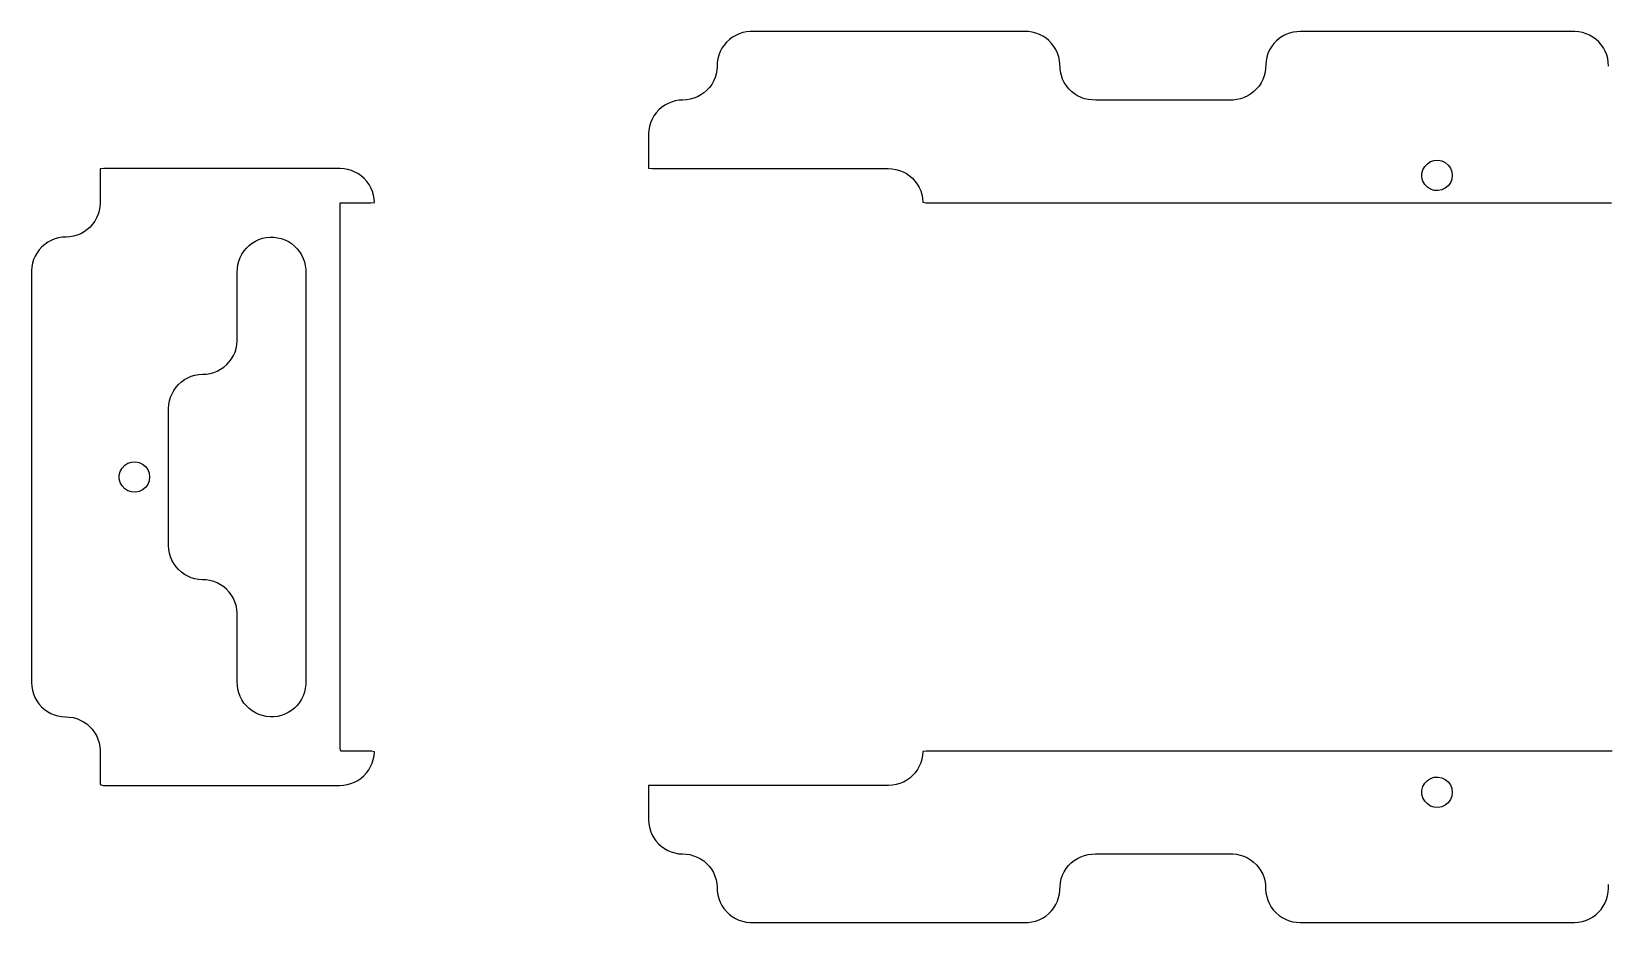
# Model space of a CAD drawing. Header units: millimetres. Extents: x -310.5 to -216.9, y -180.9 to -103.5.
# Drawn here: x -305.1 to -263.7, y -126.9 to -103.5 of the extents above; entities that cross this region are included whole.
import ezdxf

# ---------------------------------------------------------------- set-up
doc = ezdxf.new("R2010")
doc.units = ezdxf.units.MM

msp = doc.modelspace()

# ---------------------------------------------------------------- linework, layer by layer
for points in [[(-263.7, -104.408), (-263.705, -104.308), (-263.72, -104.209), (-263.747, -104.113), (-263.784, -104.02), (-263.831, -103.932), (-263.888, -103.849), (-263.953, -103.774), (-264.027, -103.706), (-264.107, -103.647), (-264.194, -103.597), (-264.286, -103.557), (-264.381, -103.527), (-264.479, -103.508), (-264.579, -103.5), (-264.679, -103.5), (-264.779, -103.5), (-264.879, -103.5), (-264.979, -103.5), (-265.079, -103.5), (-265.179, -103.5), (-265.279, -103.5), (-265.379, -103.5), (-265.479, -103.5), (-265.579, -103.5), (-265.679, -103.5), (-265.779, -103.5), (-265.879, -103.5), (-265.979, -103.5), (-266.079, -103.5), (-266.179, -103.5), (-266.279, -103.5), (-266.379, -103.5), (-266.479, -103.5), (-266.579, -103.5), (-266.679, -103.5), (-266.779, -103.5), (-266.88, -103.5), (-266.98, -103.5), (-267.08, -103.5), (-267.18, -103.5), (-267.28, -103.5), (-267.38, -103.5), (-267.48, -103.5), (-267.58, -103.5), (-267.68, -103.5), (-267.78, -103.5), (-267.88, -103.5), (-267.98, -103.5), (-268.08, -103.5), (-268.18, -103.5), (-268.28, -103.5), (-268.38, -103.5), (-268.48, -103.5), (-268.58, -103.5), (-268.68, -103.5), (-268.78, -103.5), (-268.88, -103.5), (-268.98, -103.5), (-269.08, -103.5), (-269.18, -103.5), (-269.28, -103.5), (-269.38, -103.5), (-269.48, -103.5), (-269.58, -103.5), (-269.68, -103.5), (-269.78, -103.5), (-269.88, -103.5), (-269.98, -103.5), (-270.08, -103.5), (-270.18, -103.5), (-270.28, -103.5), (-270.38, -103.5), (-270.48, -103.5), (-270.58, -103.5), (-270.681, -103.5), (-270.781, -103.5), (-270.881, -103.5), (-270.981, -103.5), (-271.081, -103.5), (-271.181, -103.5), (-271.281, -103.5), (-271.381, -103.5), (-271.481, -103.5), (-271.581, -103.5), (-271.681, -103.5), (-271.781, -103.5), (-271.881, -103.504), (-271.98, -103.518), (-272.076, -103.543), (-272.17, -103.579), (-272.258, -103.625), (-272.341, -103.681), (-272.418, -103.746), (-272.487, -103.818), (-272.547, -103.898), (-272.598, -103.984), (-272.639, -104.075), (-272.67, -104.17), (-272.69, -104.268), (-272.699, -104.367), (-272.703, -104.467), (-272.716, -104.567), (-272.739, -104.664), (-272.774, -104.757), (-272.819, -104.847), (-272.873, -104.931), (-272.936, -105.008), (-273.008, -105.078), (-273.087, -105.139), (-273.172, -105.192), (-273.262, -105.234), (-273.357, -105.267), (-273.455, -105.288), (-273.554, -105.299), (-273.654, -105.3), (-273.754, -105.3), (-273.854, -105.3), (-273.954, -105.3), (-274.054, -105.3), (-274.154, -105.3), (-274.254, -105.3), (-274.354, -105.3), (-274.454, -105.3), (-274.554, -105.3), (-274.654, -105.3), (-274.754, -105.3), (-274.854, -105.3), (-274.954, -105.3), (-275.054, -105.3), (-275.155, -105.3), (-275.255, -105.3), (-275.355, -105.3), (-275.455, -105.3), (-275.555, -105.3), (-275.655, -105.3), (-275.755, -105.3), (-275.855, -105.3), (-275.955, -105.3), (-276.055, -105.3), (-276.155, -105.3), (-276.255, -105.3), (-276.355, -105.3), (-276.455, -105.3), (-276.555, -105.3), (-276.655, -105.3), (-276.755, -105.3), (-276.855, -105.3), (-276.955, -105.3), (-277.055, -105.3), (-277.155, -105.3), (-277.255, -105.298), (-277.354, -105.287), (-277.452, -105.264), (-277.546, -105.231), (-277.636, -105.187), (-277.721, -105.134), (-277.799, -105.072), (-277.87, -105.001), (-277.932, -104.923), (-277.986, -104.839), (-278.03, -104.749), (-278.063, -104.655), (-278.086, -104.558), (-278.098, -104.458), (-278.101, -104.358), (-278.111, -104.259), (-278.132, -104.161), (-278.164, -104.066), (-278.206, -103.976), (-278.258, -103.89), (-278.319, -103.811), (-278.389, -103.739), (-278.466, -103.676), (-278.55, -103.621), (-278.639, -103.576), (-278.732, -103.541), (-278.829, -103.516), (-278.928, -103.503), (-279.028, -103.5), (-279.128, -103.5), (-279.228, -103.5), (-279.328, -103.5), (-279.428, -103.5), (-279.528, -103.5), (-279.629, -103.5), (-279.729, -103.5), (-279.829, -103.5), (-279.929, -103.5), (-280.029, -103.5), (-280.129, -103.5), (-280.229, -103.5), (-280.329, -103.5), (-280.429, -103.5), (-280.529, -103.5), (-280.629, -103.5), (-280.729, -103.5), (-280.829, -103.5), (-280.929, -103.5), (-281.029, -103.5), (-281.129, -103.5), (-281.229, -103.5), (-281.329, -103.5), (-281.429, -103.5), (-281.529, -103.5), (-281.629, -103.5), (-281.729, -103.5), (-281.829, -103.5), (-281.929, -103.5), (-282.029, -103.5), (-282.129, -103.5), (-282.229, -103.5), (-282.329, -103.5), (-282.429, -103.5), (-282.529, -103.5), (-282.629, -103.5), (-282.729, -103.5), (-282.829, -103.5), (-282.929, -103.5), (-283.029, -103.5), (-283.129, -103.5), (-283.229, -103.5), (-283.329, -103.5), (-283.43, -103.5), (-283.53, -103.5), (-283.63, -103.5), (-283.73, -103.5), (-283.83, -103.5), (-283.93, -103.5), (-284.03, -103.5), (-284.13, -103.5), (-284.23, -103.5), (-284.33, -103.5), (-284.43, -103.5), (-284.53, -103.5), (-284.63, -103.5), (-284.73, -103.5), (-284.83, -103.5), (-284.93, -103.5), (-285.03, -103.5), (-285.13, -103.5), (-285.23, -103.5), (-285.33, -103.5), (-285.43, -103.5), (-285.53, -103.5), (-285.63, -103.5), (-285.73, -103.5), (-285.83, -103.5), (-285.93, -103.5), (-286.03, -103.5), (-286.13, -103.5), (-286.23, -103.501), (-286.33, -103.509), (-286.428, -103.529), (-286.523, -103.56), (-286.614, -103.601), (-286.7, -103.652), (-286.78, -103.712), (-286.853, -103.78), (-286.918, -103.857), (-286.973, -103.94), (-287.02, -104.028), (-287.056, -104.121), (-287.081, -104.218), (-287.096, -104.317), (-287.1, -104.417), (-287.108, -104.517), (-287.126, -104.615), (-287.155, -104.71), (-287.195, -104.802), (-287.244, -104.889), (-287.303, -104.97), (-287.371, -105.044), (-287.446, -105.109), (-287.528, -105.166), (-287.616, -105.214), (-287.709, -105.252), (-287.805, -105.279), (-287.904, -105.295), (-288.004, -105.3), (-288.103, -105.306), (-288.202, -105.323), (-288.298, -105.351), (-288.39, -105.389), (-288.478, -105.437), (-288.559, -105.495), (-288.634, -105.561), (-288.701, -105.636), (-288.759, -105.717), (-288.808, -105.804), (-288.847, -105.896), (-288.876, -105.992), (-288.893, -106.09), (-288.9, -106.19), (-288.9, -106.29), (-288.9, -106.39), (-288.9, -106.49), (-288.9, -106.59), (-288.9, -106.69), (-288.9, -106.79), (-288.9, -106.89), (-288.9, -106.99), (-288.9, -107.09), (-288.81, -107.1), (-288.71, -107.1), (-288.609, -107.1), (-288.509, -107.1), (-288.409, -107.1), (-288.309, -107.1), (-288.209, -107.1), (-288.109, -107.1), (-288.009, -107.1), (-287.909, -107.1), (-287.809, -107.1), (-287.709, -107.1), (-287.609, -107.1), (-287.509, -107.1), (-287.409, -107.1), (-287.309, -107.1), (-287.209, -107.1), (-287.109, -107.1), (-287.009, -107.1), (-286.909, -107.1), (-286.809, -107.1), (-286.709, -107.1), (-286.609, -107.1), (-286.509, -107.1), (-286.409, -107.1), (-286.309, -107.1), (-286.209, -107.1), (-286.109, -107.1), (-286.009, -107.1), (-285.909, -107.1), (-285.809, -107.1), (-285.709, -107.1), (-285.609, -107.1), (-285.509, -107.1), (-285.409, -107.1), (-285.309, -107.1), (-285.209, -107.1), (-285.109, -107.1), (-285.009, -107.1), (-284.909, -107.1), (-284.808, -107.1), (-284.708, -107.1), (-284.608, -107.1), (-284.508, -107.1), (-284.408, -107.1), (-284.308, -107.1), (-284.208, -107.1), (-284.108, -107.1), (-284.008, -107.1), (-283.908, -107.1), (-283.808, -107.1), (-283.708, -107.1), (-283.608, -107.1), (-283.508, -107.1), (-283.408, -107.1), (-283.308, -107.1), (-283.208, -107.1), (-283.108, -107.1), (-283.008, -107.1), (-282.908, -107.1), (-282.808, -107.1), (-282.708, -107.1), (-282.608, -107.1), (-282.508, -107.105), (-282.409, -107.12), (-282.313, -107.147), (-282.22, -107.184), (-282.132, -107.231), (-282.05, -107.288), (-281.974, -107.353), (-281.906, -107.427), (-281.847, -107.507), (-281.797, -107.594), (-281.757, -107.685), (-281.727, -107.781), (-281.708, -107.879), (-281.7, -107.979), (-281.621, -108), (-281.521, -108), (-281.421, -108), (-281.321, -108), (-281.221, -108), (-281.121, -108), (-281.021, -108), (-280.921, -108), (-280.821, -108), (-280.721, -108), (-280.621, -108), (-280.521, -108), (-280.421, -108), (-280.321, -108), (-280.221, -108), (-280.121, -108), (-280.021, -108), (-279.921, -108), (-279.821, -108), (-279.721, -108), (-279.621, -108), (-279.521, -108), (-279.421, -108), (-279.321, -108), (-279.221, -108), (-279.121, -108), (-279.021, -108), (-278.921, -108), (-278.821, -108), (-278.72, -108), (-278.62, -108), (-278.52, -108), (-278.42, -108), (-278.32, -108), (-278.22, -108), (-278.12, -108), (-278.02, -108), (-277.92, -108), (-277.82, -108), (-277.72, -108), (-277.62, -108), (-277.52, -108), (-277.42, -108), (-277.32, -108), (-277.22, -108), (-277.12, -108), (-277.02, -108), (-276.92, -108), (-276.82, -108), (-276.72, -108), (-276.62, -108), (-276.52, -108), (-276.42, -108), (-276.32, -108), (-276.22, -108), (-276.12, -108), (-276.02, -108), (-275.92, -108), (-275.82, -108), (-275.72, -108), (-275.62, -108), (-275.52, -108), (-275.42, -108), (-275.32, -108), (-275.22, -108), (-275.12, -108), (-275.02, -108), (-274.919, -108), (-274.819, -108), (-274.719, -108), (-274.619, -108), (-274.519, -108), (-274.419, -108), (-274.319, -108), (-274.219, -108), (-274.119, -108), (-274.019, -108), (-273.919, -108), (-273.819, -108), (-273.719, -108), (-273.619, -108), (-273.519, -108), (-273.419, -108), (-273.319, -108), (-273.219, -108), (-273.119, -108), (-273.019, -108), (-272.919, -108), (-272.819, -108), (-272.719, -108), (-272.619, -108), (-272.519, -108), (-272.419, -108), (-272.319, -108), (-272.219, -108), (-272.119, -108), (-272.019, -108), (-271.919, -108), (-271.819, -108), (-271.719, -108), (-271.619, -108), (-271.519, -108), (-271.419, -108), (-271.319, -108), (-271.219, -108), (-271.118, -108), (-271.018, -108), (-270.918, -108), (-270.818, -108), (-270.718, -108), (-270.618, -108), (-270.518, -108), (-270.418, -108), (-270.318, -108), (-270.218, -108), (-270.118, -108), (-270.018, -108), (-269.918, -108), (-269.818, -108), (-269.718, -108), (-269.618, -108), (-269.518, -108), (-269.418, -108), (-269.318, -108), (-269.218, -108), (-269.118, -108), (-269.018, -108), (-268.918, -108), (-268.818, -108), (-268.718, -108), (-268.618, -108), (-268.518, -108), (-268.418, -108), (-268.318, -108), (-268.218, -108), (-268.118, -108), (-268.018, -108), (-267.918, -108), (-267.818, -108), (-267.718, -108), (-267.618, -108), (-267.518, -108), (-267.418, -108), (-267.318, -108), (-267.217, -108), (-267.117, -108), (-267.017, -108), (-266.917, -108), (-266.817, -108), (-266.717, -108), (-266.617, -108), (-266.517, -108), (-266.417, -108), (-266.317, -108), (-266.217, -108), (-266.117, -108), (-266.017, -108), (-265.917, -108), (-265.817, -108), (-265.717, -108), (-265.617, -108), (-265.517, -108), (-265.417, -108), (-265.317, -108), (-265.217, -108), (-265.117, -108), (-265.017, -108), (-264.917, -108), (-264.817, -108), (-264.717, -108), (-264.617, -108), (-264.517, -108), (-264.417, -108), (-264.317, -108), (-264.217, -108), (-264.117, -108), (-264.017, -108), (-263.917, -108), (-263.817, -108), (-263.717, -108), (-263.617, -108)], [(-305.1, -119.7), (-305.1, -119.8), (-305.1, -119.9), (-305.1, -120), (-305.1, -120.101), (-305.1, -120.201), (-305.1, -120.301), (-305.1, -120.401), (-305.1, -120.501), (-305.1, -120.601), (-305.094, -120.701), (-305.077, -120.8), (-305.05, -120.896), (-305.012, -120.989), (-304.963, -121.077), (-304.906, -121.158), (-304.839, -121.233), (-304.765, -121.301), (-304.684, -121.359), (-304.596, -121.408), (-304.504, -121.447), (-304.408, -121.476), (-304.31, -121.493), (-304.21, -121.5), (-304.11, -121.505), (-304.011, -121.52), (-303.914, -121.547), (-303.821, -121.583), (-303.733, -121.631), (-303.651, -121.687), (-303.575, -121.753), (-303.507, -121.826), (-303.447, -121.907), (-303.397, -121.993), (-303.357, -122.085), (-303.327, -122.181), (-303.308, -122.279), (-303.3, -122.379), (-303.3, -122.479), (-303.3, -122.579), (-303.3, -122.679), (-303.3, -122.779), (-303.3, -122.88), (-303.3, -122.98), (-303.3, -123.08), (-303.3, -123.18), (-303.3, -123.28), (-303.22, -123.3), (-303.12, -123.3), (-303.019, -123.3), (-302.919, -123.3), (-302.819, -123.3), (-302.719, -123.3), (-302.619, -123.3), (-302.519, -123.3), (-302.418, -123.3), (-302.318, -123.3), (-302.218, -123.3), (-302.118, -123.3), (-302.018, -123.3), (-301.918, -123.3), (-301.817, -123.3), (-301.717, -123.3), (-301.617, -123.3), (-301.517, -123.3), (-301.417, -123.3), (-301.317, -123.3), (-301.216, -123.3), (-301.116, -123.3), (-301.016, -123.3), (-300.916, -123.3), (-300.816, -123.3), (-300.716, -123.3), (-300.615, -123.3), (-300.515, -123.3), (-300.415, -123.3), (-300.315, -123.3), (-300.215, -123.3), (-300.115, -123.3), (-300.014, -123.3), (-299.914, -123.3), (-299.814, -123.3), (-299.714, -123.3), (-299.614, -123.3), (-299.514, -123.3), (-299.413, -123.3), (-299.313, -123.3), (-299.213, -123.3), (-299.113, -123.3), (-299.013, -123.3), (-298.913, -123.3), (-298.812, -123.3), (-298.712, -123.3), (-298.612, -123.3), (-298.512, -123.3), (-298.412, -123.3), (-298.312, -123.3), (-298.211, -123.3), (-298.111, -123.3), (-298.011, -123.3), (-297.911, -123.3), (-297.811, -123.3), (-297.711, -123.3), (-297.61, -123.3), (-297.51, -123.3), (-297.41, -123.3), (-297.31, -123.3), (-297.21, -123.3), (-297.11, -123.3), (-297.009, -123.3), (-296.909, -123.295), (-296.811, -123.28), (-296.714, -123.253), (-296.621, -123.216), (-296.533, -123.169), (-296.45, -123.112), (-296.374, -123.047), (-296.306, -122.974), (-296.247, -122.893), (-296.197, -122.806), (-296.157, -122.715), (-296.127, -122.619), (-296.108, -122.521), (-296.1, -122.421), (-296.179, -122.4), (-296.28, -122.4), (-296.38, -122.4), (-296.48, -122.4), (-296.58, -122.4), (-296.68, -122.4), (-296.78, -122.4), (-296.88, -122.4), (-296.981, -122.4), (-297, -122.319), (-297, -122.219), (-297, -122.119), (-297, -122.019), (-297, -121.919), (-297, -121.818), (-297, -121.718), (-297, -121.618), (-297, -121.518), (-297, -121.418), (-297, -121.318), (-297, -121.217), (-297, -121.117), (-297, -121.017), (-297, -120.917), (-297, -120.817), (-297, -120.717), (-297, -120.616), (-297, -120.516), (-297, -120.416), (-297, -120.316), (-297, -120.216), (-297, -120.116), (-297, -120.015), (-297, -119.915), (-297, -119.815), (-297, -119.715), (-297, -119.615), (-297, -119.515), (-297, -119.414), (-297, -119.314), (-297, -119.214), (-297, -119.114), (-297, -119.014), (-297, -118.914), (-297, -118.813), (-297, -118.713), (-297, -118.613), (-297, -118.513), (-297, -118.413), (-297, -118.313), (-297, -118.212), (-297, -118.112), (-297, -118.012), (-297, -117.912), (-297, -117.812), (-297, -117.712), (-297, -117.611), (-297, -117.511), (-297, -117.411), (-297, -117.311), (-297, -117.211), (-297, -117.111), (-297, -117.01), (-297, -116.91), (-297, -116.81), (-297, -116.71), (-297, -116.61), (-297, -116.51), (-297, -116.409), (-297, -116.309), (-297, -116.209), (-297, -116.109), (-297, -116.009), (-297, -115.909), (-297, -115.808), (-297, -115.708), (-297, -115.608), (-297, -115.508), (-297, -115.408), (-297, -115.308), (-297, -115.207), (-297, -115.107), (-297, -115.007), (-297, -114.907), (-297, -114.807), (-297, -114.707), (-297, -114.606), (-297, -114.506), (-297, -114.406), (-297, -114.306), (-297, -114.206), (-297, -114.106), (-297, -114.005), (-297, -113.905), (-297, -113.805), (-297, -113.705), (-297, -113.605), (-297, -113.505), (-297, -113.404), (-297, -113.304), (-297, -113.204), (-297, -113.104), (-297, -113.004), (-297, -112.904), (-297, -112.803), (-297, -112.703), (-297, -112.603), (-297, -112.503), (-297, -112.403), (-297, -112.303), (-297, -112.202), (-297, -112.102), (-297, -112.002), (-297, -111.902), (-297, -111.802), (-297, -111.702), (-297, -111.601), (-297, -111.501), (-297, -111.401), (-297, -111.301), (-297, -111.201), (-297, -111.101), (-297, -111), (-297, -110.9), (-297, -110.8), (-297, -110.7), (-297, -110.6), (-297, -110.5), (-297, -110.4), (-297, -110.299), (-297, -110.199), (-297, -110.099), (-297, -109.999), (-297, -109.899), (-297, -109.799), (-297, -109.698), (-297, -109.598), (-297, -109.498), (-297, -109.398), (-297, -109.298), (-297, -109.198), (-297, -109.097), (-297, -108.997), (-297, -108.897), (-297, -108.797), (-297, -108.697), (-297, -108.597), (-297, -108.496), (-297, -108.396), (-297, -108.296), (-297, -108.196), (-297, -108.096), (-296.996, -108), (-296.895, -108), (-296.795, -108), (-296.695, -108), (-296.595, -108), (-296.495, -108), (-296.395, -108), (-296.294, -108), (-296.194, -108), (-296.1, -107.994), (-296.106, -107.894), (-296.124, -107.796), (-296.152, -107.699), (-296.19, -107.607), (-296.239, -107.52), (-296.297, -107.438), (-296.364, -107.363), (-296.438, -107.297), (-296.52, -107.239), (-296.608, -107.19), (-296.7, -107.152), (-296.796, -107.123), (-296.895, -107.106), (-296.995, -107.1), (-297.095, -107.1), (-297.195, -107.1), (-297.295, -107.1), (-297.395, -107.1), (-297.495, -107.1), (-297.596, -107.1), (-297.696, -107.1), (-297.796, -107.1), (-297.896, -107.1), (-297.996, -107.1), (-298.096, -107.1), (-298.197, -107.1), (-298.297, -107.1), (-298.397, -107.1), (-298.497, -107.1), (-298.597, -107.1), (-298.697, -107.1), (-298.798, -107.1), (-298.898, -107.1), (-298.998, -107.1), (-299.098, -107.1), (-299.198, -107.1), (-299.298, -107.1), (-299.399, -107.1), (-299.499, -107.1), (-299.599, -107.1), (-299.699, -107.1), (-299.799, -107.1), (-299.899, -107.1), (-300, -107.1), (-300.1, -107.1), (-300.2, -107.1), (-300.3, -107.1), (-300.4, -107.1), (-300.5, -107.1), (-300.6, -107.1), (-300.701, -107.1), (-300.801, -107.1), (-300.901, -107.1), (-301.001, -107.1), (-301.101, -107.1), (-301.201, -107.1), (-301.302, -107.1), (-301.402, -107.1), (-301.502, -107.1), (-301.602, -107.1), (-301.702, -107.1), (-301.802, -107.1), (-301.903, -107.1), (-302.003, -107.1), (-302.103, -107.1), (-302.203, -107.1), (-302.303, -107.1), (-302.403, -107.1), (-302.504, -107.1), (-302.604, -107.1), (-302.704, -107.1), (-302.804, -107.1), (-302.904, -107.1), (-303.004, -107.1), (-303.105, -107.1), (-303.205, -107.1), (-303.3, -107.105), (-303.3, -107.205), (-303.3, -107.305), (-303.3, -107.405), (-303.3, -107.506), (-303.3, -107.606), (-303.3, -107.706), (-303.3, -107.806), (-303.3, -107.906), (-303.3, -108.006), (-303.306, -108.106), (-303.324, -108.205), (-303.352, -108.301), (-303.391, -108.393), (-303.439, -108.481), (-303.497, -108.562), (-303.564, -108.637), (-303.639, -108.704), (-303.72, -108.762), (-303.808, -108.81), (-303.9, -108.849), (-303.996, -108.877), (-304.095, -108.894), (-304.195, -108.9), (-304.295, -108.905), (-304.394, -108.921), (-304.49, -108.948), (-304.583, -108.986), (-304.671, -109.033), (-304.753, -109.09), (-304.829, -109.156), (-304.896, -109.23), (-304.955, -109.311), (-305.005, -109.398), (-305.045, -109.49), (-305.074, -109.585), (-305.092, -109.684), (-305.1, -109.784), (-305.1, -109.884), (-305.1, -109.984), (-305.1, -110.084), (-305.1, -110.184), (-305.1, -110.284), (-305.1, -110.385), (-305.1, -110.485), (-305.1, -110.585), (-305.1, -110.685), (-305.1, -110.785), (-305.1, -110.885), (-305.1, -110.986), (-305.1, -111.086), (-305.1, -111.186), (-305.1, -111.286), (-305.1, -111.386), (-305.1, -111.486), (-305.1, -111.587), (-305.1, -111.687), (-305.1, -111.787), (-305.1, -111.887), (-305.1, -111.987), (-305.1, -112.087), (-305.1, -112.188), (-305.1, -112.288), (-305.1, -112.388), (-305.1, -112.488), (-305.1, -112.588), (-305.1, -112.688), (-305.1, -112.789), (-305.1, -112.889), (-305.1, -112.989), (-305.1, -113.089), (-305.1, -113.189), (-305.1, -113.289), (-305.1, -113.39), (-305.1, -113.49), (-305.1, -113.59), (-305.1, -113.69), (-305.1, -113.79), (-305.1, -113.89), (-305.1, -113.991), (-305.1, -114.091), (-305.1, -114.191), (-305.1, -114.291), (-305.1, -114.391), (-305.1, -114.491), (-305.1, -114.592), (-305.1, -114.692), (-305.1, -114.792), (-305.1, -114.892), (-305.1, -114.992), (-305.1, -115.092), (-305.1, -115.193), (-305.1, -115.293), (-305.1, -115.393), (-305.1, -115.493), (-305.1, -115.593), (-305.1, -115.693), (-305.1, -115.794), (-305.1, -115.894), (-305.1, -115.994), (-305.1, -116.094), (-305.1, -116.194), (-305.1, -116.294), (-305.1, -116.395), (-305.1, -116.495), (-305.1, -116.595), (-305.1, -116.695), (-305.1, -116.795), (-305.1, -116.895), (-305.1, -116.996), (-305.1, -117.096), (-305.1, -117.196), (-305.1, -117.296), (-305.1, -117.396), (-305.1, -117.496), (-305.1, -117.597), (-305.1, -117.697), (-305.1, -117.797), (-305.1, -117.897), (-305.1, -117.997), (-305.1, -118.097), (-305.1, -118.198), (-305.1, -118.298), (-305.1, -118.398), (-305.1, -118.498), (-305.1, -118.598), (-305.1, -118.698), (-305.1, -118.799), (-305.1, -118.899), (-305.1, -118.999), (-305.1, -119.099), (-305.1, -119.199), (-305.1, -119.299), (-305.1, -119.4), (-305.1, -119.5), (-305.1, -119.6), (-305.1, -119.7)], [(-267.8, -107.28), (-267.813, -107.379), (-267.85, -107.473), (-267.909, -107.554), (-267.986, -107.617), (-268.077, -107.66), (-268.175, -107.679), (-268.275, -107.673), (-268.37, -107.642), (-268.455, -107.588), (-268.523, -107.515), (-268.572, -107.427), (-268.596, -107.33), (-268.596, -107.23), (-268.572, -107.133), (-268.523, -107.045), (-268.455, -106.972), (-268.37, -106.918), (-268.275, -106.887), (-268.175, -106.881), (-268.077, -106.9), (-267.986, -106.943), (-267.909, -107.006), (-267.85, -107.087), (-267.813, -107.181), (-267.8, -107.28)], [(-301.5, -117), (-301.5, -116.9), (-301.5, -116.8), (-301.5, -116.7), (-301.5, -116.6), (-301.5, -116.5), (-301.5, -116.4), (-301.5, -116.3), (-301.5, -116.2), (-301.5, -116.1), (-301.5, -116), (-301.5, -115.9), (-301.5, -115.8), (-301.5, -115.7), (-301.5, -115.6), (-301.5, -115.5), (-301.5, -115.399), (-301.5, -115.299), (-301.5, -115.199), (-301.5, -115.099), (-301.5, -114.999), (-301.5, -114.899), (-301.5, -114.799), (-301.5, -114.699), (-301.5, -114.599), (-301.5, -114.499), (-301.5, -114.399), (-301.5, -114.299), (-301.5, -114.199), (-301.5, -114.099), (-301.5, -113.999), (-301.5, -113.899), (-301.5, -113.799), (-301.5, -113.699), (-301.5, -113.599), (-301.5, -113.499), (-301.5, -113.399), (-301.494, -113.299), (-301.478, -113.2), (-301.45, -113.104), (-301.412, -113.012), (-301.364, -112.924), (-301.306, -112.842), (-301.24, -112.767), (-301.166, -112.7), (-301.085, -112.642), (-300.998, -112.593), (-300.906, -112.554), (-300.81, -112.525), (-300.712, -112.507), (-300.612, -112.5), (-300.512, -112.496), (-300.413, -112.48), (-300.317, -112.454), (-300.224, -112.418), (-300.135, -112.371), (-300.053, -112.315), (-299.977, -112.249), (-299.909, -112.176), (-299.849, -112.096), (-299.799, -112.01), (-299.758, -111.918), (-299.728, -111.823), (-299.709, -111.725), (-299.7, -111.625), (-299.7, -111.525), (-299.7, -111.425), (-299.7, -111.325), (-299.7, -111.225), (-299.7, -111.125), (-299.7, -111.025), (-299.7, -110.925), (-299.7, -110.825), (-299.7, -110.725), (-299.7, -110.625), (-299.7, -110.525), (-299.7, -110.425), (-299.7, -110.325), (-299.7, -110.225), (-299.7, -110.125), (-299.7, -110.025), (-299.7, -109.925), (-299.7, -109.825), (-299.697, -109.725), (-299.683, -109.626), (-299.658, -109.529), (-299.623, -109.435), (-299.577, -109.346), (-299.522, -109.263), (-299.458, -109.186), (-299.386, -109.117), (-299.307, -109.056), (-299.221, -109.005), (-299.13, -108.963), (-299.035, -108.931), (-298.937, -108.911), (-298.838, -108.901), (-298.738, -108.902), (-298.639, -108.915), (-298.542, -108.938), (-298.448, -108.972), (-298.358, -109.016), (-298.274, -109.07), (-298.196, -109.133), (-298.126, -109.204), (-298.064, -109.282), (-298.011, -109.367), (-297.968, -109.458), (-297.935, -109.552), (-297.913, -109.649), (-297.901, -109.749), (-297.9, -109.849), (-297.9, -109.949), (-297.9, -110.049), (-297.9, -110.149), (-297.9, -110.249), (-297.9, -110.349), (-297.9, -110.449), (-297.9, -110.549), (-297.9, -110.649), (-297.9, -110.749), (-297.9, -110.849), (-297.9, -110.949), (-297.9, -111.049), (-297.9, -111.149), (-297.9, -111.249), (-297.9, -111.349), (-297.9, -111.449), (-297.9, -111.549), (-297.9, -111.649), (-297.9, -111.749), (-297.9, -111.849), (-297.9, -111.95), (-297.9, -112.05), (-297.9, -112.15), (-297.9, -112.25), (-297.9, -112.35), (-297.9, -112.45), (-297.9, -112.55), (-297.9, -112.65), (-297.9, -112.75), (-297.9, -112.85), (-297.9, -112.95), (-297.9, -113.05), (-297.9, -113.15), (-297.9, -113.25), (-297.9, -113.35), (-297.9, -113.45), (-297.9, -113.55), (-297.9, -113.65), (-297.9, -113.75), (-297.9, -113.85), (-297.9, -113.95), (-297.9, -114.05), (-297.9, -114.15), (-297.9, -114.25), (-297.9, -114.35), (-297.9, -114.45), (-297.9, -114.55), (-297.9, -114.65), (-297.9, -114.75), (-297.9, -114.85), (-297.9, -114.951), (-297.9, -115.051), (-297.9, -115.151), (-297.9, -115.251), (-297.9, -115.351), (-297.9, -115.451), (-297.9, -115.551), (-297.9, -115.651), (-297.9, -115.751), (-297.9, -115.851), (-297.9, -115.951), (-297.9, -116.051), (-297.9, -116.151), (-297.9, -116.251), (-297.9, -116.351), (-297.9, -116.451), (-297.9, -116.551), (-297.9, -116.651), (-297.9, -116.751), (-297.9, -116.851), (-297.9, -116.951), (-297.9, -117.051), (-297.9, -117.151), (-297.9, -117.251), (-297.9, -117.351), (-297.9, -117.451), (-297.9, -117.551), (-297.9, -117.651), (-297.9, -117.751), (-297.9, -117.851), (-297.9, -117.952), (-297.9, -118.052), (-297.9, -118.152), (-297.9, -118.252), (-297.9, -118.352), (-297.9, -118.452), (-297.9, -118.552), (-297.9, -118.652), (-297.9, -118.752), (-297.9, -118.852), (-297.9, -118.952), (-297.9, -119.052), (-297.9, -119.152), (-297.9, -119.252), (-297.9, -119.352), (-297.9, -119.452), (-297.9, -119.552), (-297.9, -119.652), (-297.9, -119.752), (-297.9, -119.852), (-297.9, -119.952), (-297.9, -120.052), (-297.9, -120.152), (-297.9, -120.252), (-297.9, -120.352), (-297.9, -120.452), (-297.9, -120.552), (-297.902, -120.652), (-297.913, -120.752), (-297.935, -120.849), (-297.968, -120.944), (-298.011, -121.034), (-298.064, -121.119), (-298.126, -121.197), (-298.197, -121.268), (-298.275, -121.331), (-298.359, -121.384), (-298.449, -121.429), (-298.543, -121.462), (-298.64, -121.486), (-298.739, -121.498), (-298.839, -121.499), (-298.939, -121.489), (-299.036, -121.468), (-299.131, -121.437), (-299.222, -121.395), (-299.308, -121.343), (-299.387, -121.282), (-299.459, -121.213), (-299.523, -121.136), (-299.578, -121.053), (-299.623, -120.964), (-299.659, -120.87), (-299.683, -120.773), (-299.697, -120.674), (-299.7, -120.574), (-299.7, -120.474), (-299.7, -120.374), (-299.7, -120.274), (-299.7, -120.174), (-299.7, -120.074), (-299.7, -119.974), (-299.7, -119.874), (-299.7, -119.774), (-299.7, -119.674), (-299.7, -119.574), (-299.7, -119.474), (-299.7, -119.374), (-299.7, -119.274), (-299.7, -119.174), (-299.7, -119.074), (-299.7, -118.974), (-299.7, -118.874), (-299.7, -118.774), (-299.709, -118.674), (-299.728, -118.576), (-299.759, -118.481), (-299.799, -118.389), (-299.85, -118.303), (-299.91, -118.223), (-299.978, -118.15), (-300.054, -118.085), (-300.136, -118.029), (-300.225, -117.982), (-300.318, -117.945), (-300.415, -117.919), (-300.513, -117.904), (-300.613, -117.9), (-300.713, -117.893), (-300.811, -117.875), (-300.907, -117.846), (-300.999, -117.807), (-301.086, -117.757), (-301.167, -117.699), (-301.241, -117.632), (-301.307, -117.557), (-301.365, -117.475), (-301.413, -117.387), (-301.45, -117.295), (-301.478, -117.198), (-301.494, -117.1), (-301.5, -117)], [(-302, -115.2), (-302.013, -115.299), (-302.05, -115.393), (-302.109, -115.474), (-302.186, -115.537), (-302.277, -115.58), (-302.375, -115.599), (-302.475, -115.593), (-302.57, -115.562), (-302.655, -115.508), (-302.723, -115.435), (-302.772, -115.347), (-302.796, -115.25), (-302.796, -115.15), (-302.772, -115.053), (-302.723, -114.965), (-302.655, -114.892), (-302.57, -114.838), (-302.475, -114.807), (-302.375, -114.801), (-302.277, -114.82), (-302.186, -114.863), (-302.109, -114.926), (-302.05, -115.007), (-302.013, -115.101), (-302, -115.2)], [(-263.607, -122.4), (-263.707, -122.4), (-263.807, -122.4), (-263.908, -122.4), (-264.008, -122.4), (-264.108, -122.4), (-264.208, -122.4), (-264.308, -122.4), (-264.408, -122.4), (-264.508, -122.4), (-264.608, -122.4), (-264.708, -122.4), (-264.808, -122.4), (-264.908, -122.4), (-265.008, -122.4), (-265.108, -122.4), (-265.208, -122.4), (-265.308, -122.4), (-265.408, -122.4), (-265.508, -122.4), (-265.608, -122.4), (-265.708, -122.4), (-265.808, -122.4), (-265.908, -122.4), (-266.008, -122.4), (-266.108, -122.4), (-266.208, -122.4), (-266.308, -122.4), (-266.408, -122.4), (-266.508, -122.4), (-266.608, -122.4), (-266.708, -122.4), (-266.808, -122.4), (-266.908, -122.4), (-267.008, -122.4), (-267.108, -122.4), (-267.208, -122.4), (-267.308, -122.4), (-267.408, -122.4), (-267.508, -122.4), (-267.608, -122.4), (-267.709, -122.4), (-267.809, -122.4), (-267.909, -122.4), (-268.009, -122.4), (-268.109, -122.4), (-268.209, -122.4), (-268.309, -122.4), (-268.409, -122.4), (-268.509, -122.4), (-268.609, -122.4), (-268.709, -122.4), (-268.809, -122.4), (-268.909, -122.4), (-269.009, -122.4), (-269.109, -122.4), (-269.209, -122.4), (-269.309, -122.4), (-269.409, -122.4), (-269.509, -122.4), (-269.609, -122.4), (-269.709, -122.4), (-269.809, -122.4), (-269.909, -122.4), (-270.009, -122.4), (-270.109, -122.4), (-270.209, -122.4), (-270.309, -122.4), (-270.409, -122.4), (-270.509, -122.4), (-270.609, -122.4), (-270.709, -122.4), (-270.809, -122.4), (-270.909, -122.4), (-271.009, -122.4), (-271.109, -122.4), (-271.209, -122.4), (-271.309, -122.4), (-271.409, -122.4), (-271.51, -122.4), (-271.61, -122.4), (-271.71, -122.4), (-271.81, -122.4), (-271.91, -122.4), (-272.01, -122.4), (-272.11, -122.4), (-272.21, -122.4), (-272.31, -122.4), (-272.41, -122.4), (-272.51, -122.4), (-272.61, -122.4), (-272.71, -122.4), (-272.81, -122.4), (-272.91, -122.4), (-273.01, -122.4), (-273.11, -122.4), (-273.21, -122.4), (-273.31, -122.4), (-273.41, -122.4), (-273.51, -122.4), (-273.61, -122.4), (-273.71, -122.4), (-273.81, -122.4), (-273.91, -122.4), (-274.01, -122.4), (-274.11, -122.4), (-274.21, -122.4), (-274.31, -122.4), (-274.41, -122.4), (-274.51, -122.4), (-274.61, -122.4), (-274.71, -122.4), (-274.81, -122.4), (-274.91, -122.4), (-275.01, -122.4), (-275.11, -122.4), (-275.21, -122.4), (-275.31, -122.4), (-275.411, -122.4), (-275.511, -122.4), (-275.611, -122.4), (-275.711, -122.4), (-275.811, -122.4), (-275.911, -122.4), (-276.011, -122.4), (-276.111, -122.4), (-276.211, -122.4), (-276.311, -122.4), (-276.411, -122.4), (-276.511, -122.4), (-276.611, -122.4), (-276.711, -122.4), (-276.811, -122.4), (-276.911, -122.4), (-277.011, -122.4), (-277.111, -122.4), (-277.211, -122.4), (-277.311, -122.4), (-277.411, -122.4), (-277.511, -122.4), (-277.611, -122.4), (-277.711, -122.4), (-277.811, -122.4), (-277.911, -122.4), (-278.011, -122.4), (-278.111, -122.4), (-278.211, -122.4), (-278.311, -122.4), (-278.411, -122.4), (-278.511, -122.4), (-278.611, -122.4), (-278.711, -122.4), (-278.811, -122.4), (-278.911, -122.4), (-279.011, -122.4), (-279.111, -122.4), (-279.212, -122.4), (-279.312, -122.4), (-279.412, -122.4), (-279.512, -122.4), (-279.612, -122.4), (-279.712, -122.4), (-279.812, -122.4), (-279.912, -122.4), (-280.012, -122.4), (-280.112, -122.4), (-280.212, -122.4), (-280.312, -122.4), (-280.412, -122.4), (-280.512, -122.4), (-280.612, -122.4), (-280.712, -122.4), (-280.812, -122.4), (-280.912, -122.4), (-281.012, -122.4), (-281.112, -122.4), (-281.212, -122.4), (-281.312, -122.4), (-281.412, -122.4), (-281.512, -122.4), (-281.612, -122.4), (-281.7, -122.412), (-281.707, -122.512), (-281.725, -122.61), (-281.754, -122.706), (-281.793, -122.798), (-281.842, -122.885), (-281.9, -122.966), (-281.968, -123.04), (-282.042, -123.106), (-282.124, -123.164), (-282.212, -123.212), (-282.304, -123.25), (-282.4, -123.278), (-282.499, -123.294), (-282.599, -123.3), (-282.699, -123.3), (-282.799, -123.3), (-282.899, -123.3), (-282.999, -123.3), (-283.099, -123.3), (-283.199, -123.3), (-283.299, -123.3), (-283.399, -123.3), (-283.499, -123.3), (-283.599, -123.3), (-283.699, -123.3), (-283.799, -123.3), (-283.899, -123.3), (-283.999, -123.3), (-284.099, -123.3), (-284.199, -123.3), (-284.299, -123.3), (-284.399, -123.3), (-284.499, -123.3), (-284.599, -123.3), (-284.699, -123.3), (-284.799, -123.3), (-284.899, -123.3), (-284.999, -123.3), (-285.099, -123.3), (-285.2, -123.3), (-285.3, -123.3), (-285.4, -123.3), (-285.5, -123.3), (-285.6, -123.3), (-285.7, -123.3), (-285.8, -123.3), (-285.9, -123.3), (-286, -123.3), (-286.1, -123.3), (-286.2, -123.3), (-286.3, -123.3), (-286.4, -123.3), (-286.5, -123.3), (-286.6, -123.3), (-286.7, -123.3), (-286.8, -123.3), (-286.9, -123.3), (-287, -123.3), (-287.1, -123.3)], [(-287.1, -123.3), (-287.2, -123.3), (-287.3, -123.3), (-287.4, -123.3), (-287.5, -123.3), (-287.6, -123.3), (-287.7, -123.3), (-287.8, -123.3), (-287.9, -123.3), (-288, -123.3), (-288.1, -123.3), (-288.2, -123.3), (-288.3, -123.3), (-288.4, -123.3), (-288.5, -123.3), (-288.6, -123.3), (-288.7, -123.3), (-288.8, -123.3), (-288.9, -123.3), (-288.9, -123.4), (-288.9, -123.501), (-288.9, -123.601), (-288.9, -123.701), (-288.9, -123.801), (-288.9, -123.901), (-288.9, -124.001), (-288.9, -124.101), (-288.9, -124.201), (-288.894, -124.301), (-288.878, -124.399), (-288.85, -124.495), (-288.812, -124.588), (-288.764, -124.675), (-288.707, -124.757), (-288.641, -124.832), (-288.567, -124.899), (-288.485, -124.958), (-288.398, -125.007), (-288.306, -125.046), (-288.211, -125.075), (-288.112, -125.093), (-288.013, -125.1), (-287.913, -125.104), (-287.814, -125.119), (-287.717, -125.146), (-287.624, -125.182), (-287.536, -125.229), (-287.453, -125.285), (-287.377, -125.35), (-287.309, -125.423), (-287.249, -125.503), (-287.199, -125.59), (-287.158, -125.681), (-287.128, -125.776), (-287.109, -125.874), (-287.1, -125.974), (-287.097, -126.074), (-287.083, -126.173), (-287.059, -126.27), (-287.023, -126.363), (-286.978, -126.453), (-286.923, -126.536), (-286.859, -126.613), (-286.787, -126.682), (-286.708, -126.743), (-286.622, -126.795), (-286.531, -126.837), (-286.437, -126.868), (-286.339, -126.889), (-286.239, -126.899), (-286.139, -126.9), (-286.039, -126.9), (-285.939, -126.9), (-285.839, -126.9), (-285.739, -126.9), (-285.639, -126.9), (-285.539, -126.9), (-285.439, -126.9), (-285.339, -126.9), (-285.239, -126.9), (-285.139, -126.9), (-285.039, -126.9), (-284.939, -126.9), (-284.839, -126.9), (-284.739, -126.9), (-284.639, -126.9), (-284.539, -126.9), (-284.439, -126.9), (-284.339, -126.9), (-284.239, -126.9), (-284.139, -126.9), (-284.039, -126.9), (-283.939, -126.9), (-283.839, -126.9), (-283.739, -126.9), (-283.639, -126.9), (-283.539, -126.9), (-283.439, -126.9), (-283.339, -126.9), (-283.239, -126.9), (-283.139, -126.9), (-283.039, -126.9), (-282.938, -126.9), (-282.838, -126.9), (-282.738, -126.9), (-282.638, -126.9), (-282.538, -126.9), (-282.438, -126.9), (-282.338, -126.9), (-282.238, -126.9), (-282.138, -126.9), (-282.038, -126.9), (-281.938, -126.9), (-281.838, -126.9), (-281.738, -126.9), (-281.638, -126.9), (-281.538, -126.9), (-281.438, -126.9), (-281.338, -126.9), (-281.238, -126.9), (-281.138, -126.9), (-281.038, -126.9), (-280.938, -126.9), (-280.838, -126.9), (-280.738, -126.9), (-280.638, -126.9), (-280.538, -126.9), (-280.438, -126.9), (-280.338, -126.9), (-280.238, -126.9), (-280.138, -126.9), (-280.038, -126.9), (-279.938, -126.9), (-279.838, -126.9), (-279.738, -126.9), (-279.638, -126.9), (-279.538, -126.9), (-279.438, -126.9), (-279.338, -126.9), (-279.238, -126.9), (-279.137, -126.9), (-279.037, -126.9), (-278.937, -126.898), (-278.838, -126.885), (-278.741, -126.862), (-278.647, -126.828), (-278.557, -126.784), (-278.473, -126.73), (-278.396, -126.667), (-278.325, -126.596), (-278.263, -126.517), (-278.211, -126.432), (-278.168, -126.342), (-278.135, -126.248), (-278.113, -126.15), (-278.101, -126.051), (-278.099, -125.951), (-278.088, -125.851), (-278.066, -125.754), (-278.033, -125.659), (-277.99, -125.569), (-277.937, -125.484), (-277.876, -125.406), (-277.806, -125.334), (-277.728, -125.271), (-277.644, -125.217), (-277.554, -125.173), (-277.46, -125.139), (-277.363, -125.115), (-277.264, -125.102), (-277.164, -125.1), (-277.064, -125.1), (-276.964, -125.1), (-276.864, -125.1), (-276.764, -125.1), (-276.664, -125.1), (-276.564, -125.1), (-276.464, -125.1), (-276.364, -125.1), (-276.264, -125.1), (-276.164, -125.1), (-276.064, -125.1), (-275.964, -125.1), (-275.864, -125.1), (-275.764, -125.1), (-275.664, -125.1), (-275.564, -125.1), (-275.464, -125.1), (-275.364, -125.1), (-275.264, -125.1), (-275.164, -125.1), (-275.064, -125.1), (-274.964, -125.1), (-274.864, -125.1), (-274.764, -125.1), (-274.663, -125.1), (-274.563, -125.1), (-274.463, -125.1), (-274.363, -125.1), (-274.263, -125.1), (-274.163, -125.1), (-274.063, -125.1), (-273.963, -125.1), (-273.863, -125.1), (-273.763, -125.1), (-273.663, -125.1), (-273.563, -125.101), (-273.464, -125.11), (-273.366, -125.131), (-273.271, -125.162), (-273.18, -125.204), (-273.094, -125.255), (-273.015, -125.316), (-272.943, -125.385), (-272.879, -125.462), (-272.823, -125.545), (-272.778, -125.634), (-272.742, -125.728), (-272.717, -125.825), (-272.703, -125.924), (-272.7, -126.023), (-272.692, -126.123), (-272.672, -126.221), (-272.642, -126.317), (-272.602, -126.408), (-272.552, -126.495), (-272.492, -126.575), (-272.424, -126.648), (-272.349, -126.713), (-272.266, -126.77), (-272.178, -126.817), (-272.085, -126.854), (-271.989, -126.88), (-271.89, -126.896), (-271.79, -126.9), (-271.69, -126.9), (-271.59, -126.9), (-271.49, -126.9), (-271.39, -126.9), (-271.29, -126.9), (-271.19, -126.9), (-271.09, -126.9), (-270.99, -126.9), (-270.89, -126.9), (-270.79, -126.9), (-270.69, -126.9), (-270.59, -126.9), (-270.49, -126.9), (-270.39, -126.9), (-270.29, -126.9), (-270.189, -126.9), (-270.089, -126.9), (-269.989, -126.9), (-269.889, -126.9), (-269.789, -126.9), (-269.689, -126.9), (-269.589, -126.9), (-269.489, -126.9), (-269.389, -126.9), (-269.289, -126.9), (-269.189, -126.9), (-269.089, -126.9), (-268.989, -126.9), (-268.889, -126.9), (-268.789, -126.9), (-268.689, -126.9), (-268.589, -126.9), (-268.489, -126.9), (-268.389, -126.9), (-268.289, -126.9), (-268.189, -126.9), (-268.089, -126.9), (-267.989, -126.9), (-267.889, -126.9), (-267.789, -126.9), (-267.689, -126.9), (-267.589, -126.9), (-267.489, -126.9), (-267.389, -126.9), (-267.289, -126.9), (-267.189, -126.9), (-267.089, -126.9), (-266.989, -126.9), (-266.889, -126.9), (-266.789, -126.9), (-266.689, -126.9), (-266.589, -126.9), (-266.489, -126.9), (-266.388, -126.9), (-266.288, -126.9), (-266.188, -126.9), (-266.088, -126.9), (-265.988, -126.9), (-265.888, -126.9), (-265.788, -126.9), (-265.688, -126.9), (-265.588, -126.9), (-265.488, -126.9), (-265.388, -126.9), (-265.288, -126.9), (-265.188, -126.9), (-265.088, -126.9), (-264.988, -126.9), (-264.888, -126.9), (-264.788, -126.9), (-264.688, -126.9), (-264.588, -126.9), (-264.488, -126.893), (-264.39, -126.875), (-264.294, -126.846), (-264.202, -126.807), (-264.115, -126.758), (-264.034, -126.7), (-263.96, -126.633), (-263.894, -126.558), (-263.836, -126.476), (-263.788, -126.388), (-263.75, -126.296), (-263.722, -126.2), (-263.706, -126.101), (-263.7, -126.001), (-263.695, -125.902)], [(-267.8, -123.48), (-267.813, -123.579), (-267.85, -123.673), (-267.909, -123.754), (-267.986, -123.817), (-268.077, -123.86), (-268.175, -123.879), (-268.275, -123.873), (-268.37, -123.842), (-268.455, -123.788), (-268.523, -123.715), (-268.572, -123.627), (-268.596, -123.53), (-268.596, -123.43), (-268.572, -123.333), (-268.523, -123.245), (-268.455, -123.172), (-268.37, -123.118), (-268.275, -123.087), (-268.175, -123.081), (-268.077, -123.1), (-267.986, -123.143), (-267.909, -123.206), (-267.85, -123.287), (-267.813, -123.381), (-267.8, -123.48)]]:
    msp.add_lwpolyline(points)

doc.saveas('drawing.dxf')
